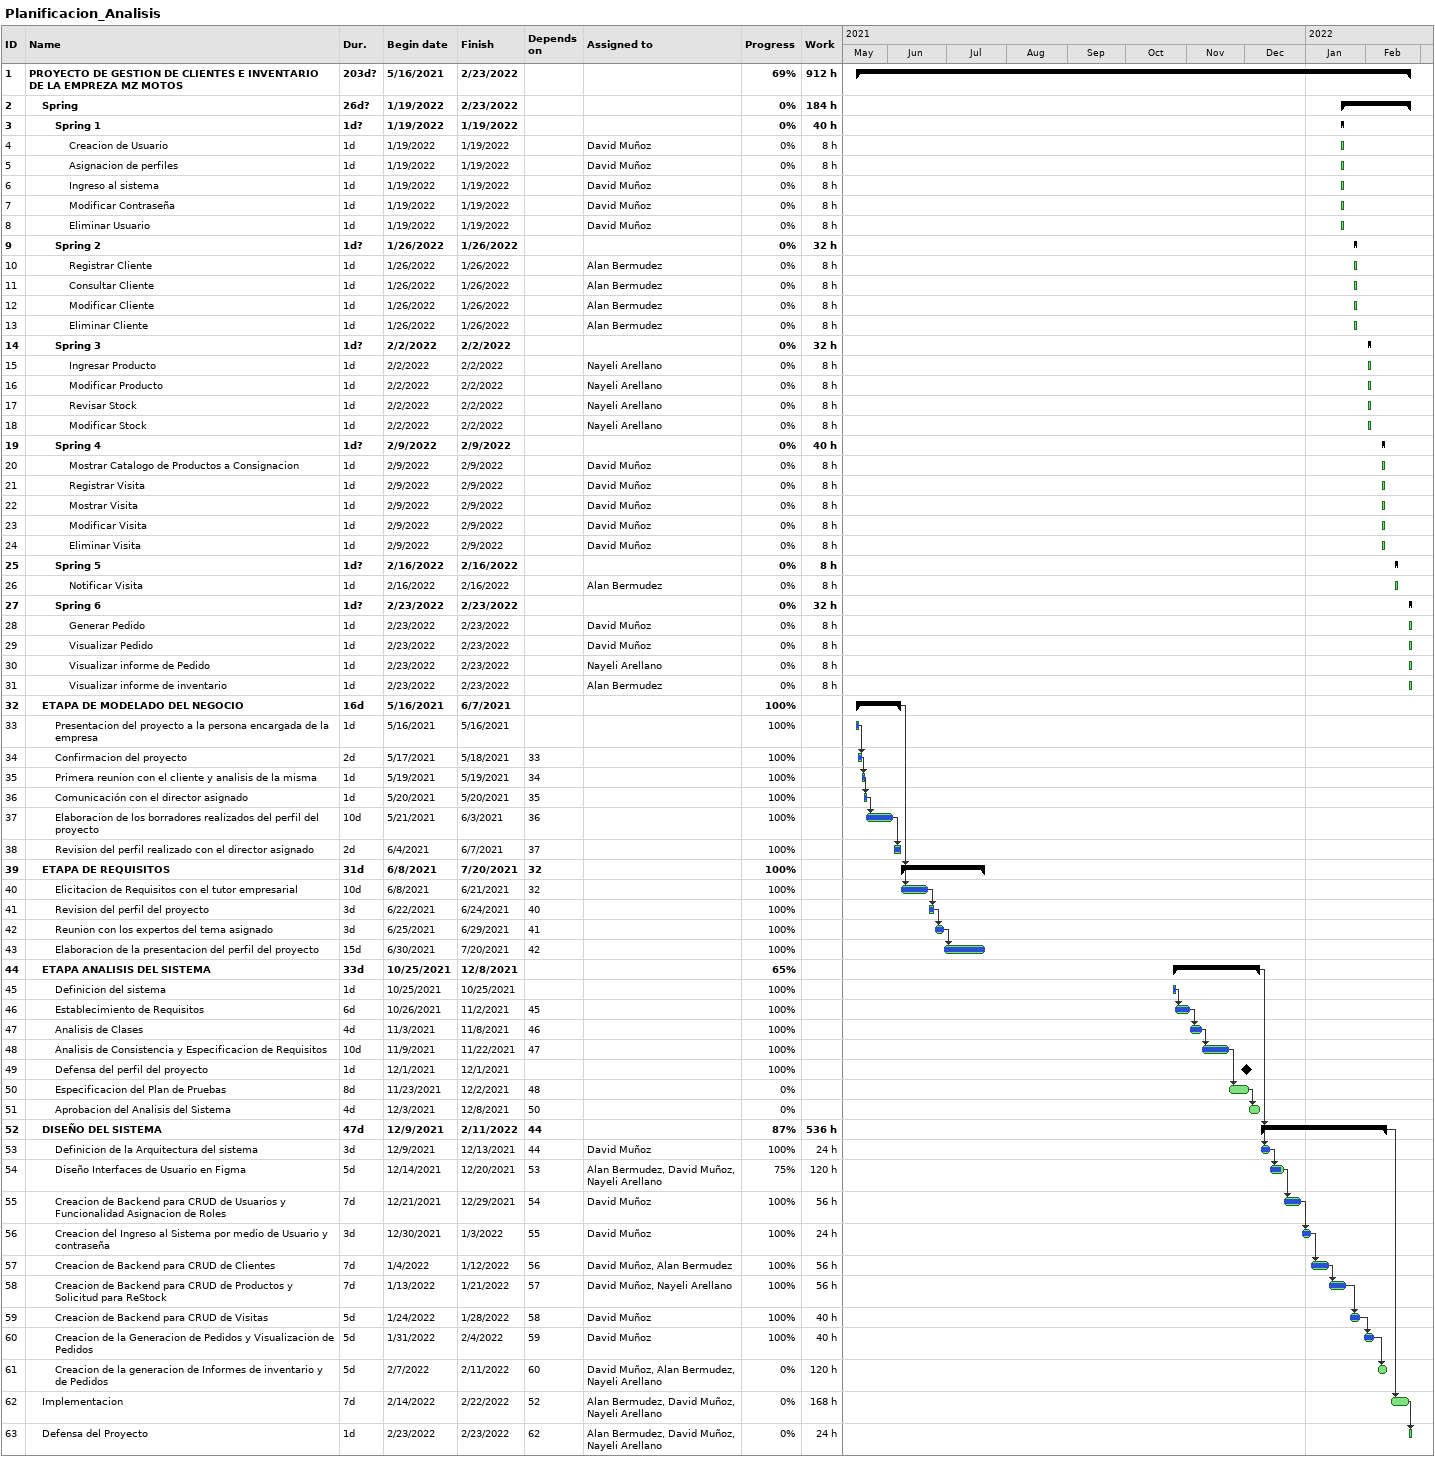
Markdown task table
Planificacion_Analisis

| ID | Level | Task | Duration | Start | Finish | Predecessors | Resources | % complete | Work (h) |
|---|---|---|---|---|---|---|---|---|---|
| 1 | 1 | **PROYECTO DE GESTION DE CLIENTES E INVENTARIO DE LA EMPREZA MZ MOTOS** | 203d? | 2021-05-16 | 2022-02-23 |  |  | 69 | 912 |
| 2 | 2 | **Spring** | 26d? | 2022-01-19 | 2022-02-23 |  |  | 0 | 184 |
| 3 | 3 | **Spring 1** | 1d? | 2022-01-19 | 2022-01-19 |  |  | 0 | 40 |
| 4 | 4 | Creacion de Usuario | 1d | 2022-01-19 | 2022-01-19 |  | David Muñoz | 0 | 8 |
| 5 | 4 | Asignacion de perfiles | 1d | 2022-01-19 | 2022-01-19 |  | David Muñoz | 0 | 8 |
| 6 | 4 | Ingreso al sistema | 1d | 2022-01-19 | 2022-01-19 |  | David Muñoz | 0 | 8 |
| 7 | 4 | Modificar Contraseña | 1d | 2022-01-19 | 2022-01-19 |  | David Muñoz | 0 | 8 |
| 8 | 4 | Eliminar Usuario | 1d | 2022-01-19 | 2022-01-19 |  | David Muñoz | 0 | 8 |
| 9 | 3 | **Spring 2** | 1d? | 2022-01-26 | 2022-01-26 |  |  | 0 | 32 |
| 10 | 4 | Registrar Cliente | 1d | 2022-01-26 | 2022-01-26 |  | Alan Bermudez | 0 | 8 |
| 11 | 4 | Consultar Cliente | 1d | 2022-01-26 | 2022-01-26 |  | Alan Bermudez | 0 | 8 |
| 12 | 4 | Modificar Cliente | 1d | 2022-01-26 | 2022-01-26 |  | Alan Bermudez | 0 | 8 |
| 13 | 4 | Eliminar Cliente | 1d | 2022-01-26 | 2022-01-26 |  | Alan Bermudez | 0 | 8 |
| 14 | 3 | **Spring 3** | 1d? | 2022-02-02 | 2022-02-02 |  |  | 0 | 32 |
| 15 | 4 | Ingresar Producto | 1d | 2022-02-02 | 2022-02-02 |  | Nayeli Arellano | 0 | 8 |
| 16 | 4 | Modificar Producto | 1d | 2022-02-02 | 2022-02-02 |  | Nayeli Arellano | 0 | 8 |
| 17 | 4 | Revisar Stock | 1d | 2022-02-02 | 2022-02-02 |  | Nayeli Arellano | 0 | 8 |
| 18 | 4 | Modificar Stock | 1d | 2022-02-02 | 2022-02-02 |  | Nayeli Arellano | 0 | 8 |
| 19 | 3 | **Spring 4** | 1d? | 2022-02-09 | 2022-02-09 |  |  | 0 | 40 |
| 20 | 4 | Mostrar Catalogo de Productos a Consignacion | 1d | 2022-02-09 | 2022-02-09 |  | David Muñoz | 0 | 8 |
| 21 | 4 | Registrar Visita | 1d | 2022-02-09 | 2022-02-09 |  | David Muñoz | 0 | 8 |
| 22 | 4 | Mostrar Visita | 1d | 2022-02-09 | 2022-02-09 |  | David Muñoz | 0 | 8 |
| 23 | 4 | Modificar Visita | 1d | 2022-02-09 | 2022-02-09 |  | David Muñoz | 0 | 8 |
| 24 | 4 | Eliminar Visita | 1d | 2022-02-09 | 2022-02-09 |  | David Muñoz | 0 | 8 |
| 25 | 3 | **Spring 5** | 1d? | 2022-02-16 | 2022-02-16 |  |  | 0 | 8 |
| 26 | 4 | Notificar Visita | 1d | 2022-02-16 | 2022-02-16 |  | Alan Bermudez | 0 | 8 |
| 27 | 3 | **Spring 6** | 1d? | 2022-02-23 | 2022-02-23 |  |  | 0 | 32 |
| 28 | 4 | Generar Pedido | 1d | 2022-02-23 | 2022-02-23 |  | David Muñoz | 0 | 8 |
| 29 | 4 | Visualizar Pedido | 1d | 2022-02-23 | 2022-02-23 |  | David Muñoz | 0 | 8 |
| 30 | 4 | Visualizar informe de Pedido | 1d | 2022-02-23 | 2022-02-23 |  | Nayeli Arellano | 0 | 8 |
| 31 | 4 | Visualizar informe de inventario | 1d | 2022-02-23 | 2022-02-23 |  | Alan Bermudez | 0 | 8 |
| 32 | 2 | **ETAPA DE MODELADO DEL NEGOCIO** | 16d | 2021-05-16 | 2021-06-07 |  |  | 100 |  |
| 33 | 3 | Presentacion del proyecto a la persona encargada de la empresa | 1d | 2021-05-16 | 2021-05-16 |  |  | 100 |  |
| 34 | 3 | Confirmacion del proyecto | 2d | 2021-05-17 | 2021-05-18 | 33 |  | 100 |  |
| 35 | 3 | Primera reunion con el cliente y analisis de la misma | 1d | 2021-05-19 | 2021-05-19 | 34 |  | 100 |  |
| 36 | 3 | Comunicación con el director asignado | 1d | 2021-05-20 | 2021-05-20 | 35 |  | 100 |  |
| 37 | 3 | Elaboracion de los borradores realizados del perfil del proyecto | 10d | 2021-05-21 | 2021-06-03 | 36 |  | 100 |  |
| 38 | 3 | Revision del perfil realizado con el director asignado | 2d | 2021-06-04 | 2021-06-07 | 37 |  | 100 |  |
| 39 | 2 | **ETAPA DE REQUISITOS** | 31d | 2021-06-08 | 2021-07-20 | 32 |  | 100 |  |
| 40 | 3 | Elicitacion de Requisitos con el tutor empresarial | 10d | 2021-06-08 | 2021-06-21 | 32 |  | 100 |  |
| 41 | 3 | Revision del perfil del proyecto | 3d | 2021-06-22 | 2021-06-24 | 40 |  | 100 |  |
| 42 | 3 | Reunion con los expertos del tema asignado | 3d | 2021-06-25 | 2021-06-29 | 41 |  | 100 |  |
| 43 | 3 | Elaboracion de la presentacion del perfil del proyecto | 15d | 2021-06-30 | 2021-07-20 | 42 |  | 100 |  |
| 44 | 2 | **ETAPA ANALISIS DEL SISTEMA** | 33d | 2021-10-25 | 2021-12-08 |  |  | 65 |  |
| 45 | 3 | Definicion del sistema | 1d | 2021-10-25 | 2021-10-25 |  |  | 100 |  |
| 46 | 3 | Establecimiento de Requisitos | 6d | 2021-10-26 | 2021-11-02 | 45 |  | 100 |  |
| 47 | 3 | Analisis de Clases | 4d | 2021-11-03 | 2021-11-08 | 46 |  | 100 |  |
| 48 | 3 | Analisis de Consistencia y Especificacion de Requisitos | 10d | 2021-11-09 | 2021-11-22 | 47 |  | 100 |  |
| 49 | 3 | Defensa del perfil del proyecto | 1d | 2021-12-01 | 2021-12-01 |  |  | 100 |  |
| 50 | 3 | Especificacion del Plan de Pruebas | 8d | 2021-11-23 | 2021-12-02 | 48 |  | 0 |  |
| 51 | 3 | Aprobacion del Analisis del Sistema | 4d | 2021-12-03 | 2021-12-08 | 50 |  | 0 |  |
| 52 | 2 | **DISEÑO DEL SISTEMA** | 47d | 2021-12-09 | 2022-02-11 | 44 |  | 87 | 536 |
| 53 | 3 | Definicion de la Arquitectura del sistema | 3d | 2021-12-09 | 2021-12-13 | 44 | David Muñoz | 100 | 24 |
| 54 | 3 | Diseño Interfaces de Usuario en Figma | 5d | 2021-12-14 | 2021-12-20 | 53 | Alan Bermudez, David Muñoz, Nayeli Arellano | 75 | 120 |
| 55 | 3 | Creacion de Backend para CRUD de Usuarios y Funcionalidad Asignacion de Roles | 7d | 2021-12-21 | 2021-12-29 | 54 | David Muñoz | 100 | 56 |
| 56 | 3 | Creacion del Ingreso al Sistema por medio de Usuario y contraseña | 3d | 2021-12-30 | 2022-01-03 | 55 | David Muñoz | 100 | 24 |
| 57 | 3 | Creacion de Backend para CRUD de Clientes | 7d | 2022-01-04 | 2022-01-12 | 56 | David Muñoz, Alan Bermudez | 100 | 56 |
| 58 | 3 | Creacion de Backend para CRUD de Productos y Solicitud para ReStock | 7d | 2022-01-13 | 2022-01-21 | 57 | David Muñoz, Nayeli Arellano | 100 | 56 |
| 59 | 3 | Creacion de Backend para CRUD de Visitas | 5d | 2022-01-24 | 2022-01-28 | 58 | David Muñoz | 100 | 40 |
| 60 | 3 | Creacion de la Generacion de Pedidos y Visualizacion de Pedidos | 5d | 2022-01-31 | 2022-02-04 | 59 | David Muñoz | 100 | 40 |
| 61 | 3 | Creacion de la generacion de Informes de inventario y de Pedidos | 5d | 2022-02-07 | 2022-02-11 | 60 | David Muñoz, Alan Bermudez, Nayeli Arellano | 0 | 120 |
| 62 | 2 | Implementacion | 7d | 2022-02-14 | 2022-02-22 | 52 | Alan Bermudez, David Muñoz, Nayeli Arellano | 0 | 168 |
| 63 | 2 | Defensa del Proyecto | 1d | 2022-02-23 | 2022-02-23 | 62 | Alan Bermudez, David Muñoz, Nayeli Arellano | 0 | 24 |
